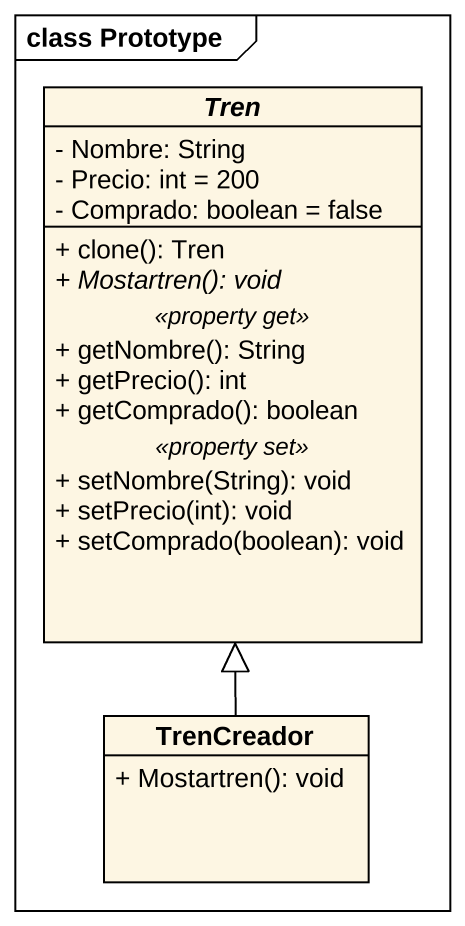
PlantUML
@startuml
mainframe class Prototype
hide circle
hide empty members
skinparam classAttributeIconSize 0
abstract class Tren {
  - Nombre: String
  - Precio: int = 200
  - Comprado: boolean = false
  --
  + clone(): Tren
  {abstract} + Mostartren(): void
  .. <<property get>> ..
  + getNombre(): String
  + getPrecio(): int
  + getComprado(): boolean
  .. <<property set>> ..
  + setNombre(String): void
  + setPrecio(int): void
  + setComprado(boolean): void
}
class TrenCreador {
  + Mostartren(): void
}
TrenCreador -up-|> Tren
@enduml
